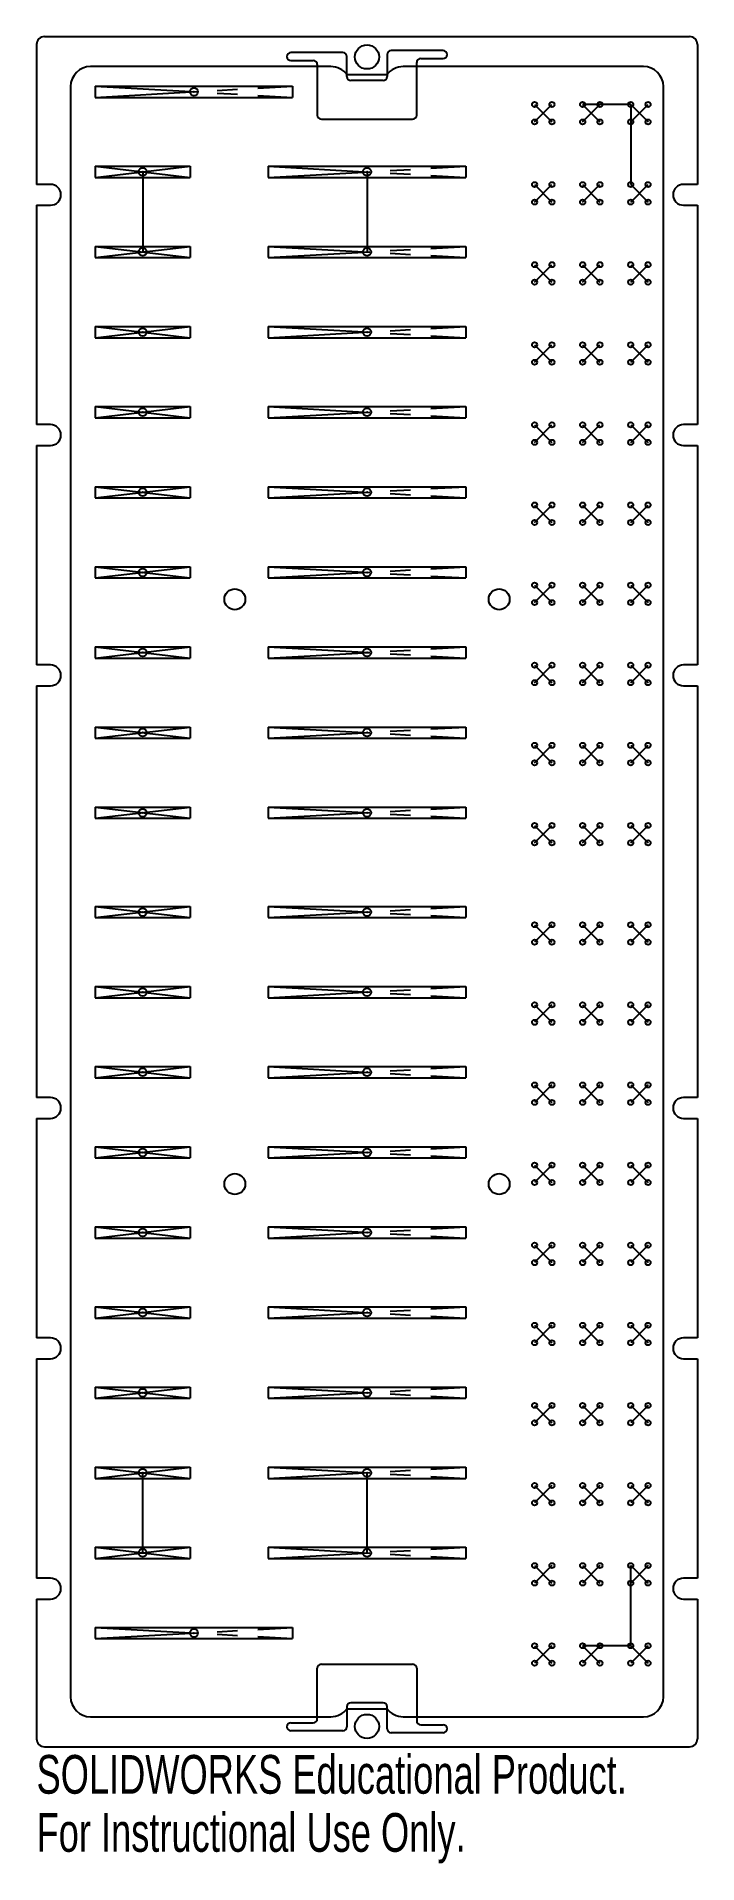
# Model space of a CAD drawing. Header units: millimetres. Extents: x -41 to 41, y -121 to 107.
import ezdxf

# ---------------------------------------------------------------- set-up
doc = ezdxf.new("R2010")
doc.units = ezdxf.units.MM
doc.header["$PDSIZE"] = -1
doc.linetypes.add('CENTERX2', pattern=[20.32, 12.7, -2.54, 2.54, -2.54])
doc.styles.add('SLDTEXTSTYLE0', font='TXT', dxfattribs={"width": 0.7})

msp = doc.modelspace()

# ---------------------------------------------------------------- linework, layer by layer
at = {"color": 7, "linetype": 'Continuous', "lineweight": 25}
for p, q in [((-41.25, 105.75), (-41.25, 88.3)), ((-40.25, 106.75), (40.25, 106.75)), ((9.5, 104.9962), (3, 104.9962)), ((41.25, 105.75), (41.25, 88.3)), ((-3, 104.75), (-9.5, 104.75)), ((-9.5, 103.75), (-6.7, 103.75)), ((-6.2, 103.25), (-6.2, 96.95)), ((-2.5, 101.75), (-2.5, 104.25)), ((2.5, 104.4962), (2.5, 101.75)), ((6.2, 96.95), (6.2, 103.4962)), ((6.7, 103.9962), (9.5, 103.9962)), ((2, 101.25), (-2, 101.25)), ((-5.7, 96.45), (5.7, 96.45)), ((-39.5, 88.3), (-41.25, 88.3)), ((41.25, 88.3), (39.5, 88.3)), ((-41.25, 85.7), (-39.5, 85.7)), ((-41.25, 85.7), (-41.25, 58.3)), ((39.5, 85.7), (41.25, 85.7)), ((41.25, 85.7), (41.25, 58.3)), ((-39.5, 58.3), (-41.25, 58.3)), ((41.25, 58.3), (39.5, 58.3)), ((-41.25, 55.7), (-39.5, 55.7)), ((-41.25, 55.7), (-41.25, 28.3)), ((39.5, 55.7), (41.25, 55.7)), ((41.25, 55.7), (41.25, 28.3)), ((-39.5, 28.3), (-41.25, 28.3)), ((41.25, 28.3), (39.5, 28.3)), ((-41.25, 25.7), (-39.5, 25.7)), ((-41.25, 25.7), (-41.25, -25.7)), ((39.5, 25.7), (41.25, 25.7)), ((41.25, 25.7), (41.25, -25.7)), ((-39.5, -25.7), (-41.25, -25.7)), ((41.25, -25.7), (39.5, -25.7)), ((-41.25, -28.3), (-39.5, -28.3)), ((-41.25, -28.3), (-41.25, -55.7)), ((39.5, -28.3), (41.25, -28.3)), ((41.25, -28.3), (41.25, -55.7)), ((-39.5, -55.7), (-41.25, -55.7)), ((41.25, -55.7), (39.5, -55.7)), ((-41.25, -58.3), (-39.5, -58.3)), ((-41.25, -58.3), (-41.25, -85.7)), ((39.5, -58.3), (41.25, -58.3)), ((41.25, -58.3), (41.25, -85.7)), ((-39.5, -85.7), (-41.25, -85.7)), ((41.25, -85.7), (39.5, -85.7)), ((-41.25, -88.3), (-39.5, -88.3)), ((-41.25, -88.3), (-41.25, -105.75)), ((39.5, -88.3), (41.25, -88.3)), ((41.25, -88.3), (41.25, -105.75)), ((-6.2, -103.25), (-6.2, -96.95)), ((-5.7, -96.45), (5.7, -96.45)), ((6.2, -96.95), (6.2, -103.4962)), ((-2.5, -101.75), (-2.5, -104.25)), ((2, -101.25), (-2, -101.25)), ((2.5, -104.4962), (2.5, -101.75)), ((-9.5, -103.75), (-6.7, -103.75)), ((-3, -104.75), (-9.5, -104.75)), ((6.7, -103.9962), (9.5, -103.9962)), ((-40.25, -106.75), (40.25, -106.75)), ((9.5, -104.9962), (3, -104.9962))]:
    msp.add_line(p, q, dxfattribs=at)
at = {"color": 7, "linetype": 'Continuous'}
for p, q in [((-4.5, 103), (-34.5, 103)), ((34.5, 103), (4.5, 103)), ((-37, 100.5), (-37, -100.5)), ((-33.9182, 100.556), (-9.2802, 100.556)), ((-33.9182, 100.556), (-33.9182, 99.159)), ((-9.2802, 100.556), (-9.2802, 99.159)), ((-2.5, 102), (2.5, 102)), ((37, -100.5), (37, 100.5)), ((-33.9182, 99.159), (-9.2802, 99.159)), ((-33.9182, 90.556), (-22.0818, 90.556)), ((-33.9182, 90.556), (-33.9182, 89.159)), ((-33.9182, 89.159), (-22.0818, 89.159)), ((-22.0818, 90.556), (-22.0818, 89.159)), ((-12.319, 90.556), (12.319, 90.556)), ((-12.319, 90.556), (-12.319, 89.159)), ((-12.319, 89.159), (12.319, 89.159)), ((12.319, 90.556), (12.319, 89.159)), ((-33.9182, 80.556), (-33.9182, 79.159)), ((-33.9182, 80.556), (-22.0818, 80.556)), ((-22.0818, 80.556), (-22.0818, 79.159)), ((-12.319, 80.556), (-12.319, 79.159)), ((-12.319, 80.556), (12.319, 80.556)), ((12.319, 80.556), (12.319, 79.159)), ((-33.9182, 79.159), (-22.0818, 79.159)), ((-12.319, 79.159), (12.319, 79.159)), ((-33.9182, 70.556), (-33.9182, 69.159)), ((-33.9182, 70.556), (-22.0818, 70.556)), ((-33.9182, 69.159), (-22.0818, 69.159)), ((-22.0818, 70.556), (-22.0818, 69.159)), ((-12.319, 70.556), (-12.319, 69.159)), ((-12.319, 70.556), (12.319, 70.556)), ((-12.319, 69.159), (12.319, 69.159)), ((12.319, 70.556), (12.319, 69.159)), ((-33.9182, 60.556), (-33.9182, 59.159)), ((-33.9182, 60.556), (-22.0818, 60.556)), ((-22.0818, 60.556), (-22.0818, 59.159)), ((-12.319, 60.556), (-12.319, 59.159)), ((-12.319, 60.556), (12.319, 60.556)), ((12.319, 60.556), (12.319, 59.159)), ((-33.9182, 59.159), (-22.0818, 59.159)), ((-12.319, 59.159), (12.319, 59.159)), ((-33.9182, 50.556), (-33.9182, 49.159)), ((-33.9182, 50.556), (-22.0818, 50.556)), ((-22.0818, 50.556), (-22.0818, 49.159)), ((-12.319, 50.556), (-12.319, 49.159)), ((-12.319, 50.556), (12.319, 50.556)), ((12.319, 50.556), (12.319, 49.159)), ((-33.9182, 49.159), (-22.0818, 49.159)), ((-12.319, 49.159), (12.319, 49.159)), ((-33.9182, 40.556), (-33.9182, 39.159)), ((-33.9182, 40.556), (-22.0818, 40.556)), ((-33.9182, 39.159), (-22.0818, 39.159)), ((-22.0818, 40.556), (-22.0818, 39.159)), ((-12.319, 40.556), (-12.319, 39.159)), ((-12.319, 40.556), (12.319, 40.556)), ((-12.319, 39.159), (12.319, 39.159)), ((12.319, 40.556), (12.319, 39.159)), ((-33.9182, 30.556), (-33.9182, 29.159)), ((-33.9182, 30.556), (-22.0818, 30.556)), ((-22.0818, 30.556), (-22.0818, 29.159)), ((-12.319, 30.556), (-12.319, 29.159)), ((-12.319, 30.556), (12.319, 30.556)), ((12.319, 30.556), (12.319, 29.159)), ((-33.9182, 29.159), (-22.0818, 29.159)), ((-12.319, 29.159), (12.319, 29.159)), ((-33.9182, 20.556), (-33.9182, 19.159)), ((-33.9182, 20.556), (-22.0818, 20.556)), ((-22.0818, 20.556), (-22.0818, 19.159)), ((-12.319, 20.556), (-12.319, 19.159)), ((-12.319, 20.556), (12.319, 20.556)), ((12.319, 20.556), (12.319, 19.159)), ((-33.9182, 19.159), (-22.0818, 19.159)), ((-12.319, 19.159), (12.319, 19.159)), ((-33.9182, 10.556), (-33.9182, 9.159)), ((-33.9182, 10.556), (-22.0818, 10.556)), ((-33.9182, 9.159), (-22.0818, 9.159)), ((-22.0818, 10.556), (-22.0818, 9.159)), ((-12.319, 10.556), (-12.319, 9.159)), ((-12.319, 10.556), (12.319, 10.556)), ((-12.319, 9.159), (12.319, 9.159)), ((12.319, 10.556), (12.319, 9.159)), ((-33.9182, -1.844), (-33.9182, -3.241)), ((-33.9182, -1.844), (-22.0818, -1.844)), ((-22.0818, -1.844), (-22.0818, -3.241)), ((-12.319, -1.844), (-12.319, -3.241)), ((-12.319, -1.844), (12.319, -1.844)), ((12.319, -1.844), (12.319, -3.241)), ((-33.9182, -3.241), (-22.0818, -3.241)), ((-12.319, -3.241), (12.319, -3.241)), ((-33.9182, -11.844), (-33.9182, -13.241)), ((-33.9182, -11.844), (-22.0818, -11.844)), ((-33.9182, -13.241), (-22.0818, -13.241)), ((-22.0818, -11.844), (-22.0818, -13.241)), ((-12.319, -11.844), (-12.319, -13.241)), ((-12.319, -11.844), (12.319, -11.844)), ((-12.319, -13.241), (12.319, -13.241)), ((12.319, -11.844), (12.319, -13.241)), ((-33.9182, -21.844), (-33.9182, -23.241)), ((-33.9182, -21.844), (-22.0818, -21.844)), ((-22.0818, -21.844), (-22.0818, -23.241)), ((-12.319, -21.844), (-12.319, -23.241)), ((-12.319, -21.844), (12.319, -21.844)), ((12.319, -21.844), (12.319, -23.241)), ((-33.9182, -23.241), (-22.0818, -23.241)), ((-12.319, -23.241), (12.319, -23.241)), ((-33.9182, -31.844), (-33.9182, -33.241)), ((-33.9182, -31.844), (-22.0818, -31.844)), ((-22.0818, -31.844), (-22.0818, -33.241)), ((-12.319, -31.844), (-12.319, -33.241)), ((-12.319, -31.844), (12.319, -31.844)), ((12.319, -31.844), (12.319, -33.241)), ((-33.9182, -33.241), (-22.0818, -33.241)), ((-12.319, -33.241), (12.319, -33.241)), ((-33.9182, -41.844), (-33.9182, -43.241)), ((-33.9182, -41.844), (-22.0818, -41.844)), ((-33.9182, -43.241), (-22.0818, -43.241)), ((-22.0818, -41.844), (-22.0818, -43.241)), ((-12.319, -41.844), (-12.319, -43.241)), ((-12.319, -41.844), (12.319, -41.844)), ((-12.319, -43.241), (12.319, -43.241)), ((12.319, -41.844), (12.319, -43.241)), ((-33.9182, -51.844), (-33.9182, -53.241)), ((-33.9182, -51.844), (-22.0818, -51.844)), ((-22.0818, -51.844), (-22.0818, -53.241)), ((-12.319, -51.844), (-12.319, -53.241)), ((-12.319, -51.844), (12.319, -51.844)), ((12.319, -51.844), (12.319, -53.241)), ((-33.9182, -53.241), (-22.0818, -53.241)), ((-12.319, -53.241), (12.319, -53.241)), ((-33.9182, -61.844), (-33.9182, -63.241)), ((-33.9182, -61.844), (-22.0818, -61.844)), ((-33.9182, -63.241), (-22.0818, -63.241)), ((-22.0818, -61.844), (-22.0818, -63.241)), ((-12.319, -61.844), (-12.319, -63.241)), ((-12.319, -61.844), (12.319, -61.844)), ((-12.319, -63.241), (12.319, -63.241)), ((12.319, -61.844), (12.319, -63.241)), ((-33.9182, -71.844), (-33.9182, -73.241)), ((-33.9182, -71.844), (-22.0818, -71.844)), ((-22.0818, -71.844), (-22.0818, -73.241)), ((-12.319, -71.844), (-12.319, -73.241)), ((-12.319, -71.844), (12.319, -71.844)), ((12.319, -71.844), (12.319, -73.241)), ((-33.9182, -73.241), (-22.0818, -73.241)), ((-12.319, -73.241), (12.319, -73.241)), ((-33.9182, -81.844), (-22.0818, -81.844)), ((-33.9182, -81.844), (-33.9182, -83.241)), ((-22.0818, -81.844), (-22.0818, -83.241)), ((-12.319, -81.844), (12.319, -81.844)), ((-12.319, -81.844), (-12.319, -83.241)), ((12.319, -81.844), (12.319, -83.241)), ((-33.9182, -83.241), (-22.0818, -83.241)), ((-12.319, -83.241), (12.319, -83.241)), ((-33.9182, -91.844), (-9.2802, -91.844)), ((-33.9182, -91.844), (-33.9182, -93.241)), ((-33.9182, -93.241), (-9.2802, -93.241)), ((-9.2802, -91.844), (-9.2802, -93.241)), ((-2.5, -102), (2.5, -102)), ((-34.5, -103), (-4.5, -103)), ((4.5, -103), (34.5, -103))]:
    msp.add_line(p, q, dxfattribs=at)
at = {"color": 7, "linetype": 'CENTERX2'}
for p, q in [((-33.9182, 100.556), (-9.2802, 99.159)), ((-33.9182, 99.159), (-9.2802, 100.556)), ((20.92, 96.09), (23.08, 98.27)), ((20.92, 98.27), (23.08, 96.09)), ((26.92, 96.09), (29.08, 98.27)), ((26.92, 98.27), (29.08, 96.09)), ((32.92, 98.27), (26.92, 98.27)), ((32.92, 98.27), (35.08, 96.09)), ((32.92, 96.09), (35.08, 98.27)), ((32.92, 98.27), (32.92, 88.27)), ((-33.9182, 90.556), (-22.0818, 89.159)), ((-33.9182, 89.159), (-22.0818, 90.556)), ((-28, 89.8575), (-28, 79.8575)), ((-12.319, 90.556), (12.319, 89.159)), ((-12.319, 89.159), (12.319, 90.556)), ((0, 89.8575), (0, 79.8575)), ((20.92, 86.09), (23.08, 88.27)), ((20.92, 88.27), (23.08, 86.09)), ((26.92, 86.09), (29.08, 88.27)), ((26.92, 88.27), (29.08, 86.09)), ((32.92, 86.09), (35.08, 88.27)), ((32.92, 88.27), (35.08, 86.09)), ((-33.9182, 80.556), (-22.0818, 79.159)), ((-33.9182, 79.159), (-22.0818, 80.556)), ((-12.319, 80.556), (12.319, 79.159)), ((-12.319, 79.159), (12.319, 80.556)), ((20.92, 76.09), (23.08, 78.27)), ((20.92, 78.27), (23.08, 76.09)), ((26.92, 76.09), (29.08, 78.27)), ((26.92, 78.27), (29.08, 76.09)), ((32.92, 76.09), (35.08, 78.27)), ((32.92, 78.27), (35.08, 76.09)), ((-33.9182, 70.556), (-22.0818, 69.159)), ((-33.9182, 69.159), (-22.0818, 70.556)), ((-12.319, 70.556), (12.319, 69.159)), ((-12.319, 69.159), (12.319, 70.556)), ((20.92, 66.09), (23.08, 68.27)), ((20.92, 68.27), (23.08, 66.09)), ((26.92, 66.09), (29.08, 68.27)), ((26.92, 68.27), (29.08, 66.09)), ((32.92, 66.09), (35.08, 68.27)), ((32.92, 68.27), (35.08, 66.09)), ((-33.9182, 60.556), (-22.0818, 59.159)), ((-33.9182, 59.159), (-22.0818, 60.556)), ((-12.319, 60.556), (12.319, 59.159)), ((-12.319, 59.159), (12.319, 60.556)), ((20.92, 56.09), (23.08, 58.27)), ((20.92, 58.27), (23.08, 56.09)), ((26.92, 56.09), (29.08, 58.27)), ((26.92, 58.27), (29.08, 56.09)), ((32.92, 56.09), (35.08, 58.27)), ((32.92, 58.27), (35.08, 56.09)), ((-33.9182, 50.556), (-22.0818, 49.159)), ((-33.9182, 49.159), (-22.0818, 50.556)), ((-12.319, 50.556), (12.319, 49.159)), ((-12.319, 49.159), (12.319, 50.556)), ((20.92, 46.09), (23.08, 48.27)), ((20.92, 48.27), (23.08, 46.09)), ((26.92, 46.09), (29.08, 48.27)), ((26.92, 48.27), (29.08, 46.09)), ((32.92, 46.09), (35.08, 48.27)), ((32.92, 48.27), (35.08, 46.09)), ((-33.9182, 40.556), (-22.0818, 39.159)), ((-33.9182, 39.159), (-22.0818, 40.556)), ((-12.319, 40.556), (12.319, 39.159)), ((-12.319, 39.159), (12.319, 40.556)), ((20.92, 36.09), (23.08, 38.27)), ((20.92, 38.27), (23.08, 36.09)), ((26.92, 36.09), (29.08, 38.27)), ((26.92, 38.27), (29.08, 36.09)), ((32.92, 36.09), (35.08, 38.27)), ((32.92, 38.27), (35.08, 36.09)), ((-33.9182, 30.556), (-22.0818, 29.159)), ((-33.9182, 29.159), (-22.0818, 30.556)), ((-12.319, 30.556), (12.319, 29.159)), ((-12.319, 29.159), (12.319, 30.556)), ((20.92, 26.09), (23.08, 28.27)), ((20.92, 28.27), (23.08, 26.09)), ((26.92, 26.09), (29.08, 28.27)), ((26.92, 28.27), (29.08, 26.09)), ((32.92, 26.09), (35.08, 28.27)), ((32.92, 28.27), (35.08, 26.09)), ((-33.9182, 20.556), (-22.0818, 19.159)), ((-33.9182, 19.159), (-22.0818, 20.556)), ((-12.319, 20.556), (12.319, 19.159)), ((-12.319, 19.159), (12.319, 20.556)), ((20.92, 16.09), (23.08, 18.27)), ((20.92, 18.27), (23.08, 16.09)), ((26.92, 16.09), (29.08, 18.27)), ((26.92, 18.27), (29.08, 16.09)), ((32.92, 16.09), (35.08, 18.27)), ((32.92, 18.27), (35.08, 16.09)), ((-33.9182, 10.556), (-22.0818, 9.159)), ((-33.9182, 9.159), (-22.0818, 10.556)), ((-12.319, 10.556), (12.319, 9.159)), ((-12.319, 9.159), (12.319, 10.556)), ((20.92, 6.09), (23.08, 8.27)), ((20.92, 8.27), (23.08, 6.09)), ((26.92, 6.09), (29.08, 8.27)), ((26.92, 8.27), (29.08, 6.09)), ((32.92, 6.09), (35.08, 8.27)), ((32.92, 8.27), (35.08, 6.09)), ((-33.9182, -3.241), (-22.0818, -1.844)), ((-33.9182, -1.844), (-22.0818, -3.241)), ((-12.319, -3.241), (12.319, -1.844)), ((-12.319, -1.844), (12.319, -3.241)), ((23.08, -4.13), (20.92, -6.31)), ((20.92, -4.13), (23.08, -6.31)), ((29.08, -4.13), (26.92, -6.31)), ((26.92, -4.13), (29.08, -6.31)), ((35.08, -4.13), (32.92, -6.31)), ((32.92, -4.13), (35.08, -6.31)), ((-33.9182, -13.241), (-22.0818, -11.844)), ((-33.9182, -11.844), (-22.0818, -13.241)), ((-12.319, -13.241), (12.319, -11.844)), ((-12.319, -11.844), (12.319, -13.241)), ((23.08, -14.13), (20.92, -16.31)), ((20.92, -14.13), (23.08, -16.31)), ((29.08, -14.13), (26.92, -16.31)), ((26.92, -14.13), (29.08, -16.31)), ((35.08, -14.13), (32.92, -16.31)), ((32.92, -14.13), (35.08, -16.31)), ((-33.9182, -23.241), (-22.0818, -21.844)), ((-33.9182, -21.844), (-22.0818, -23.241)), ((-12.319, -23.241), (12.319, -21.844)), ((-12.319, -21.844), (12.319, -23.241)), ((23.08, -24.13), (20.92, -26.31)), ((20.92, -24.13), (23.08, -26.31)), ((29.08, -24.13), (26.92, -26.31)), ((26.92, -24.13), (29.08, -26.31)), ((35.08, -24.13), (32.92, -26.31)), ((32.92, -24.13), (35.08, -26.31)), ((-33.9182, -33.241), (-22.0818, -31.844)), ((-33.9182, -31.844), (-22.0818, -33.241)), ((-12.319, -33.241), (12.319, -31.844)), ((-12.319, -31.844), (12.319, -33.241)), ((23.08, -34.13), (20.92, -36.31)), ((20.92, -34.13), (23.08, -36.31)), ((29.08, -34.13), (26.92, -36.31)), ((26.92, -34.13), (29.08, -36.31)), ((35.08, -34.13), (32.92, -36.31)), ((32.92, -34.13), (35.08, -36.31)), ((-33.9182, -43.241), (-22.0818, -41.844)), ((-33.9182, -41.844), (-22.0818, -43.241)), ((-12.319, -43.241), (12.319, -41.844)), ((-12.319, -41.844), (12.319, -43.241)), ((23.08, -44.13), (20.92, -46.31)), ((20.92, -44.13), (23.08, -46.31)), ((29.08, -44.13), (26.92, -46.31)), ((26.92, -44.13), (29.08, -46.31)), ((35.08, -44.13), (32.92, -46.31)), ((32.92, -44.13), (35.08, -46.31)), ((-33.9182, -53.241), (-22.0818, -51.844)), ((-33.9182, -51.844), (-22.0818, -53.241)), ((-12.319, -53.241), (12.319, -51.844)), ((-12.319, -51.844), (12.319, -53.241)), ((23.08, -54.13), (20.92, -56.31)), ((20.92, -54.13), (23.08, -56.31)), ((29.08, -54.13), (26.92, -56.31)), ((26.92, -54.13), (29.08, -56.31)), ((35.08, -54.13), (32.92, -56.31)), ((32.92, -54.13), (35.08, -56.31)), ((-33.9182, -63.241), (-22.0818, -61.844)), ((-33.9182, -61.844), (-22.0818, -63.241)), ((-12.319, -63.241), (12.319, -61.844)), ((-12.319, -61.844), (12.319, -63.241)), ((23.08, -64.13), (20.92, -66.31)), ((20.92, -64.13), (23.08, -66.31)), ((29.08, -64.13), (26.92, -66.31)), ((26.92, -64.13), (29.08, -66.31)), ((35.08, -64.13), (32.92, -66.31)), ((32.92, -64.13), (35.08, -66.31)), ((-33.9182, -73.241), (-22.0818, -71.844)), ((-33.9182, -71.844), (-22.0818, -73.241)), ((-28, -82.5425), (-28, -72.5425)), ((-12.319, -73.241), (12.319, -71.844)), ((-12.319, -71.844), (12.319, -73.241)), ((0, -82.5425), (0, -72.5425)), ((23.08, -74.13), (20.92, -76.31)), ((20.92, -74.13), (23.08, -76.31)), ((29.08, -74.13), (26.92, -76.31)), ((26.92, -74.13), (29.08, -76.31)), ((35.08, -74.13), (32.92, -76.31)), ((32.92, -74.13), (35.08, -76.31)), ((-33.9182, -81.844), (-22.0818, -83.241)), ((-33.9182, -83.241), (-22.0818, -81.844)), ((-12.319, -81.844), (12.319, -83.241)), ((-12.319, -83.241), (12.319, -81.844)), ((23.08, -84.13), (20.92, -86.31)), ((20.92, -84.13), (23.08, -86.31)), ((29.08, -84.13), (26.92, -86.31)), ((26.92, -84.13), (29.08, -86.31)), ((35.08, -84.13), (32.92, -86.31)), ((32.92, -84.13), (35.08, -86.31)), ((32.92, -94.13), (32.92, -84.13)), ((-33.9182, -91.844), (-9.2802, -93.241)), ((-33.9182, -93.241), (-9.2802, -91.844)), ((23.08, -94.13), (20.92, -96.31)), ((20.92, -94.13), (23.08, -96.31)), ((29.08, -94.13), (26.92, -96.31)), ((26.92, -94.13), (29.08, -96.31)), ((32.92, -94.13), (26.92, -94.13)), ((32.92, -94.13), (35.08, -96.31)), ((35.08, -94.13), (32.92, -96.31))]:
    msp.add_line(p, q, dxfattribs=at)
at = {"color": 7, "linetype": 'Continuous', "lineweight": 25}
for centre, radius in [((0, 104.2), 1.5), ((-16.5, 36.5), 1.3), ((16.5, 36.5), 1.3), ((-16.5, -36.5), 1.3), ((16.5, -36.5), 1.3), ((0, -104.2), 1.5)]:
    msp.add_circle(centre, radius, dxfattribs=at)
at = {"color": 7, "linetype": 'Continuous'}
for centre, radius in [((-21.5992, 99.8575), 0.5), ((20.92, 98.27), 0.32), ((23.08, 98.27), 0.32), ((26.92, 98.27), 0.32), ((29.08, 98.27), 0.32), ((32.92, 98.27), 0.32), ((35.08, 98.27), 0.32), ((20.92, 96.09), 0.32), ((23.08, 96.09), 0.32), ((26.92, 96.09), 0.32), ((29.08, 96.09), 0.32), ((32.92, 96.09), 0.32), ((35.08, 96.09), 0.32), ((-28, 89.8575), 0.5), ((0, 89.8575), 0.5), ((20.92, 88.27), 0.32), ((23.08, 88.27), 0.32), ((26.92, 88.27), 0.32), ((29.08, 88.27), 0.32), ((32.92, 88.27), 0.32), ((35.08, 88.27), 0.32), ((20.92, 86.09), 0.32), ((23.08, 86.09), 0.32), ((26.92, 86.09), 0.32), ((29.08, 86.09), 0.32), ((32.92, 86.09), 0.32), ((35.08, 86.09), 0.32), ((-28, 79.8575), 0.5), ((0, 79.8575), 0.5), ((20.92, 78.27), 0.32), ((23.08, 78.27), 0.32), ((26.92, 78.27), 0.32), ((29.08, 78.27), 0.32), ((32.92, 78.27), 0.32), ((35.08, 78.27), 0.32), ((20.92, 76.09), 0.32), ((23.08, 76.09), 0.32), ((26.92, 76.09), 0.32), ((29.08, 76.09), 0.32), ((32.92, 76.09), 0.32), ((35.08, 76.09), 0.32), ((-28, 69.8575), 0.5), ((0, 69.8575), 0.5), ((20.92, 68.27), 0.32), ((23.08, 68.27), 0.32), ((26.92, 68.27), 0.32), ((29.08, 68.27), 0.32), ((32.92, 68.27), 0.32), ((35.08, 68.27), 0.32), ((20.92, 66.09), 0.32), ((23.08, 66.09), 0.32), ((26.92, 66.09), 0.32), ((29.08, 66.09), 0.32), ((32.92, 66.09), 0.32), ((35.08, 66.09), 0.32), ((-28, 59.8575), 0.5), ((0, 59.8575), 0.5), ((20.92, 58.27), 0.32), ((23.08, 58.27), 0.32), ((26.92, 58.27), 0.32), ((29.08, 58.27), 0.32), ((32.92, 58.27), 0.32), ((35.08, 58.27), 0.32), ((20.92, 56.09), 0.32), ((23.08, 56.09), 0.32), ((26.92, 56.09), 0.32), ((29.08, 56.09), 0.32), ((32.92, 56.09), 0.32), ((35.08, 56.09), 0.32), ((-28, 49.8575), 0.5), ((0, 49.8575), 0.5), ((20.92, 48.27), 0.32), ((23.08, 48.27), 0.32), ((26.92, 48.27), 0.32), ((29.08, 48.27), 0.32), ((32.92, 48.27), 0.32), ((35.08, 48.27), 0.32), ((20.92, 46.09), 0.32), ((23.08, 46.09), 0.32), ((26.92, 46.09), 0.32), ((29.08, 46.09), 0.32), ((32.92, 46.09), 0.32), ((35.08, 46.09), 0.32), ((-28, 39.8575), 0.5), ((0, 39.8575), 0.5), ((20.92, 38.27), 0.32), ((23.08, 38.27), 0.32), ((26.92, 38.27), 0.32), ((29.08, 38.27), 0.32), ((32.92, 38.27), 0.32), ((35.08, 38.27), 0.32), ((20.92, 36.09), 0.32), ((23.08, 36.09), 0.32), ((26.92, 36.09), 0.32), ((29.08, 36.09), 0.32), ((32.92, 36.09), 0.32), ((35.08, 36.09), 0.32), ((-28, 29.8575), 0.5), ((0, 29.8575), 0.5), ((20.92, 28.27), 0.32), ((23.08, 28.27), 0.32), ((26.92, 28.27), 0.32), ((29.08, 28.27), 0.32), ((32.92, 28.27), 0.32), ((35.08, 28.27), 0.32), ((20.92, 26.09), 0.32), ((23.08, 26.09), 0.32), ((26.92, 26.09), 0.32), ((29.08, 26.09), 0.32), ((32.92, 26.09), 0.32), ((35.08, 26.09), 0.32), ((-28, 19.8575), 0.5), ((0, 19.8575), 0.5), ((20.92, 18.27), 0.32), ((23.08, 18.27), 0.32), ((26.92, 18.27), 0.32), ((29.08, 18.27), 0.32), ((32.92, 18.27), 0.32), ((35.08, 18.27), 0.32), ((20.92, 16.09), 0.32), ((23.08, 16.09), 0.32), ((26.92, 16.09), 0.32), ((29.08, 16.09), 0.32), ((32.92, 16.09), 0.32), ((35.08, 16.09), 0.32), ((-28, 9.8575), 0.5), ((0, 9.8575), 0.5), ((20.92, 8.27), 0.32), ((23.08, 8.27), 0.32), ((26.92, 8.27), 0.32), ((29.08, 8.27), 0.32), ((32.92, 8.27), 0.32), ((35.08, 8.27), 0.32), ((20.92, 6.09), 0.32), ((23.08, 6.09), 0.32), ((26.92, 6.09), 0.32), ((29.08, 6.09), 0.32), ((32.92, 6.09), 0.32), ((35.08, 6.09), 0.32), ((-28, -2.5425), 0.5), ((0, -2.5425), 0.5), ((20.92, -4.13), 0.32), ((23.08, -4.13), 0.32), ((26.92, -4.13), 0.32), ((29.08, -4.13), 0.32), ((32.92, -4.13), 0.32), ((35.08, -4.13), 0.32), ((20.92, -6.31), 0.32), ((23.08, -6.31), 0.32), ((26.92, -6.31), 0.32), ((29.08, -6.31), 0.32), ((32.92, -6.31), 0.32), ((35.08, -6.31), 0.32), ((-28, -12.5425), 0.5), ((0, -12.5425), 0.5), ((20.92, -14.13), 0.32), ((23.08, -14.13), 0.32), ((26.92, -14.13), 0.32), ((29.08, -14.13), 0.32), ((32.92, -14.13), 0.32), ((35.08, -14.13), 0.32), ((20.92, -16.31), 0.32), ((23.08, -16.31), 0.32), ((26.92, -16.31), 0.32), ((29.08, -16.31), 0.32), ((32.92, -16.31), 0.32), ((35.08, -16.31), 0.32), ((-28, -22.5425), 0.5), ((0, -22.5425), 0.5), ((20.92, -24.13), 0.32), ((23.08, -24.13), 0.32), ((26.92, -24.13), 0.32), ((29.08, -24.13), 0.32), ((32.92, -24.13), 0.32), ((35.08, -24.13), 0.32), ((20.92, -26.31), 0.32), ((23.08, -26.31), 0.32), ((26.92, -26.31), 0.32), ((29.08, -26.31), 0.32), ((32.92, -26.31), 0.32), ((35.08, -26.31), 0.32), ((-28, -32.5425), 0.5), ((0, -32.5425), 0.5), ((20.92, -34.13), 0.32), ((23.08, -34.13), 0.32), ((26.92, -34.13), 0.32), ((29.08, -34.13), 0.32), ((32.92, -34.13), 0.32), ((35.08, -34.13), 0.32), ((20.92, -36.31), 0.32), ((23.08, -36.31), 0.32), ((26.92, -36.31), 0.32), ((29.08, -36.31), 0.32), ((32.92, -36.31), 0.32), ((35.08, -36.31), 0.32), ((-28, -42.5425), 0.5), ((0, -42.5425), 0.5), ((20.92, -44.13), 0.32), ((23.08, -44.13), 0.32), ((26.92, -44.13), 0.32), ((29.08, -44.13), 0.32), ((32.92, -44.13), 0.32), ((35.08, -44.13), 0.32), ((20.92, -46.31), 0.32), ((23.08, -46.31), 0.32), ((26.92, -46.31), 0.32), ((29.08, -46.31), 0.32), ((32.92, -46.31), 0.32), ((35.08, -46.31), 0.32), ((-28, -52.5425), 0.5), ((0, -52.5425), 0.5), ((20.92, -54.13), 0.32), ((23.08, -54.13), 0.32), ((26.92, -54.13), 0.32), ((29.08, -54.13), 0.32), ((32.92, -54.13), 0.32), ((35.08, -54.13), 0.32), ((20.92, -56.31), 0.32), ((23.08, -56.31), 0.32), ((26.92, -56.31), 0.32), ((29.08, -56.31), 0.32), ((32.92, -56.31), 0.32), ((35.08, -56.31), 0.32), ((-28, -62.5425), 0.5), ((0, -62.5425), 0.5), ((20.92, -64.13), 0.32), ((23.08, -64.13), 0.32), ((26.92, -64.13), 0.32), ((29.08, -64.13), 0.32), ((32.92, -64.13), 0.32), ((35.08, -64.13), 0.32), ((20.92, -66.31), 0.32), ((23.08, -66.31), 0.32), ((26.92, -66.31), 0.32), ((29.08, -66.31), 0.32), ((32.92, -66.31), 0.32), ((35.08, -66.31), 0.32), ((-28, -72.5425), 0.5), ((0, -72.5425), 0.5), ((20.92, -74.13), 0.32), ((23.08, -74.13), 0.32), ((26.92, -74.13), 0.32), ((29.08, -74.13), 0.32), ((32.92, -74.13), 0.32), ((35.08, -74.13), 0.32), ((20.92, -76.31), 0.32), ((23.08, -76.31), 0.32), ((26.92, -76.31), 0.32), ((29.08, -76.31), 0.32), ((32.92, -76.31), 0.32), ((35.08, -76.31), 0.32), ((-28, -82.5425), 0.5), ((0, -82.5425), 0.5), ((20.92, -84.13), 0.32), ((23.08, -84.13), 0.32), ((26.92, -84.13), 0.32), ((29.08, -84.13), 0.32), ((32.92, -84.13), 0.32), ((35.08, -84.13), 0.32), ((20.92, -86.31), 0.32), ((23.08, -86.31), 0.32), ((26.92, -86.31), 0.32), ((29.08, -86.31), 0.32), ((32.92, -86.31), 0.32), ((35.08, -86.31), 0.32), ((-21.5992, -92.5425), 0.5), ((20.92, -94.13), 0.32), ((23.08, -94.13), 0.32), ((26.92, -94.13), 0.32), ((29.08, -94.13), 0.32), ((32.92, -94.13), 0.32), ((35.08, -94.13), 0.32), ((20.92, -96.31), 0.32), ((23.08, -96.31), 0.32), ((26.92, -96.31), 0.32), ((29.08, -96.31), 0.32), ((32.92, -96.31), 0.32), ((35.08, -96.31), 0.32)]:
    msp.add_circle(centre, radius, dxfattribs=at)
at = {"color": 7, "linetype": 'Continuous', "lineweight": 25}
for centre, radius, start, end in [((-40.25, 105.75), 1, 90, 180), ((3, 104.4962), 0.5, 90, 180), ((9.5, 104.4962), 0.5, 270, 90), ((40.25, 105.75), 1, 0, 90), ((-9.5, 104.25), 0.5, 90, 270), ((-6.7, 103.25), 0.5, 0, 90), ((-3, 104.25), 0.5, 0, 90), ((6.7, 103.4962), 0.5, 90, 180), ((-2, 101.75), 0.5, 180, 270), ((2, 101.75), 0.5, 270, 0), ((-5.7, 96.95), 0.5, 180, 270), ((5.7, 96.95), 0.5, 270, 360), ((-39.5, 87), 1.3, 270, 90), ((39.5, 87), 1.3, 90, 270), ((-39.5, 57), 1.3, 270, 90), ((39.5, 57), 1.3, 90, 270), ((-39.5, 27), 1.3, 270, 90), ((39.5, 27), 1.3, 90, 270), ((-39.5, -27), 1.3, 270, 90), ((39.5, -27), 1.3, 90, 270), ((-39.5, -57), 1.3, 270, 90), ((39.5, -57), 1.3, 90, 270), ((-39.5, -87), 1.3, 270, 90), ((39.5, -87), 1.3, 90, 270), ((-5.7, -96.95), 0.5, 90, 180), ((5.7, -96.95), 0.5, 0, 90), ((-2, -101.75), 0.5, 90, 180), ((2, -101.75), 0.5, 0, 90), ((-9.5, -104.25), 0.5, 90, 270), ((-6.7, -103.25), 0.5, 270, 360), ((-3, -104.25), 0.5, 270, 360), ((3, -104.4962), 0.5, 180, 270), ((6.7, -103.4962), 0.5, 180, 270), ((9.5, -104.4962), 0.5, 270, 90), ((-40.25, -105.75), 1, 180, 270), ((40.25, -105.75), 1, 270, 0)]:
    msp.add_arc(centre, radius, start, end, dxfattribs=at)
at = {"color": 7, "linetype": 'Continuous'}
for centre, start, end in [((-34.5, 100.5), 90, 180), ((-4.5, 100.5), 36.869898, 90), ((4.5, 100.5), 90, 143.130102), ((34.5, 100.5), 0, 90), ((-34.5, -100.5), 180, 270), ((-4.5, -100.5), 270, 323.130102), ((4.5, -100.5), 216.869898, 270), ((34.5, -100.5), 270, 0)]:
    msp.add_arc(centre, 2.5, start, end, dxfattribs=at)
for p in [(-21.5992, 99.8575), (22, 97.18), (28, 97.18), (34, 97.18), (-28, 89.8575), (0, 89.8575), (22, 87.18), (28, 87.18), (34, 87.18), (-28, 79.8575), (0, 79.8575), (22, 77.18), (28, 77.18), (34, 77.18), (-28, 69.8575), (0, 69.8575), (-28, 59.8575), (0, 59.8575), (-28, 49.8575), (0, 49.8575), (-28, 39.8575), (0, 39.8575), (-28, 29.8575), (0, 29.8575), (-28, 19.8575), (0, 19.8575), (-28, 9.8575), (0, 9.8575), (-28, -2.5425), (0, -2.5425), (-28, -12.5425), (0, -12.5425), (-28, -22.5425), (0, -22.5425), (-28, -32.5425), (0, -32.5425), (-28, -42.5425), (0, -42.5425), (-28, -52.5425), (0, -52.5425), (-28, -62.5425), (0, -62.5425), (-28, -72.5425), (0, -72.5425), (22, -75.22), (28, -75.22), (34, -75.22), (-28, -82.5425), (0, -82.5425), (22, -85.22), (28, -85.22), (34, -85.22), (-21.5992, -92.5425), (22, -95.22), (28, -95.22), (34, -95.22)]:
    msp.add_point(p, dxfattribs=at)

# ---------------------------------------------------------------- texts
at = {"color": 7, "linetype": 'Continuous', "char_height": 4.83362, "attachment_point": 1, "style": 'SLDTEXTSTYLE0'}
for s, insert in [('SOLIDWORKS Educational Product.', (-41.25, -107.7696)), ('For Instructional Use Only.', (-41.25, -115.02))]:
    msp.add_mtext(s, dxfattribs=dict(at, insert=insert))

doc.saveas('drawing.dxf')
